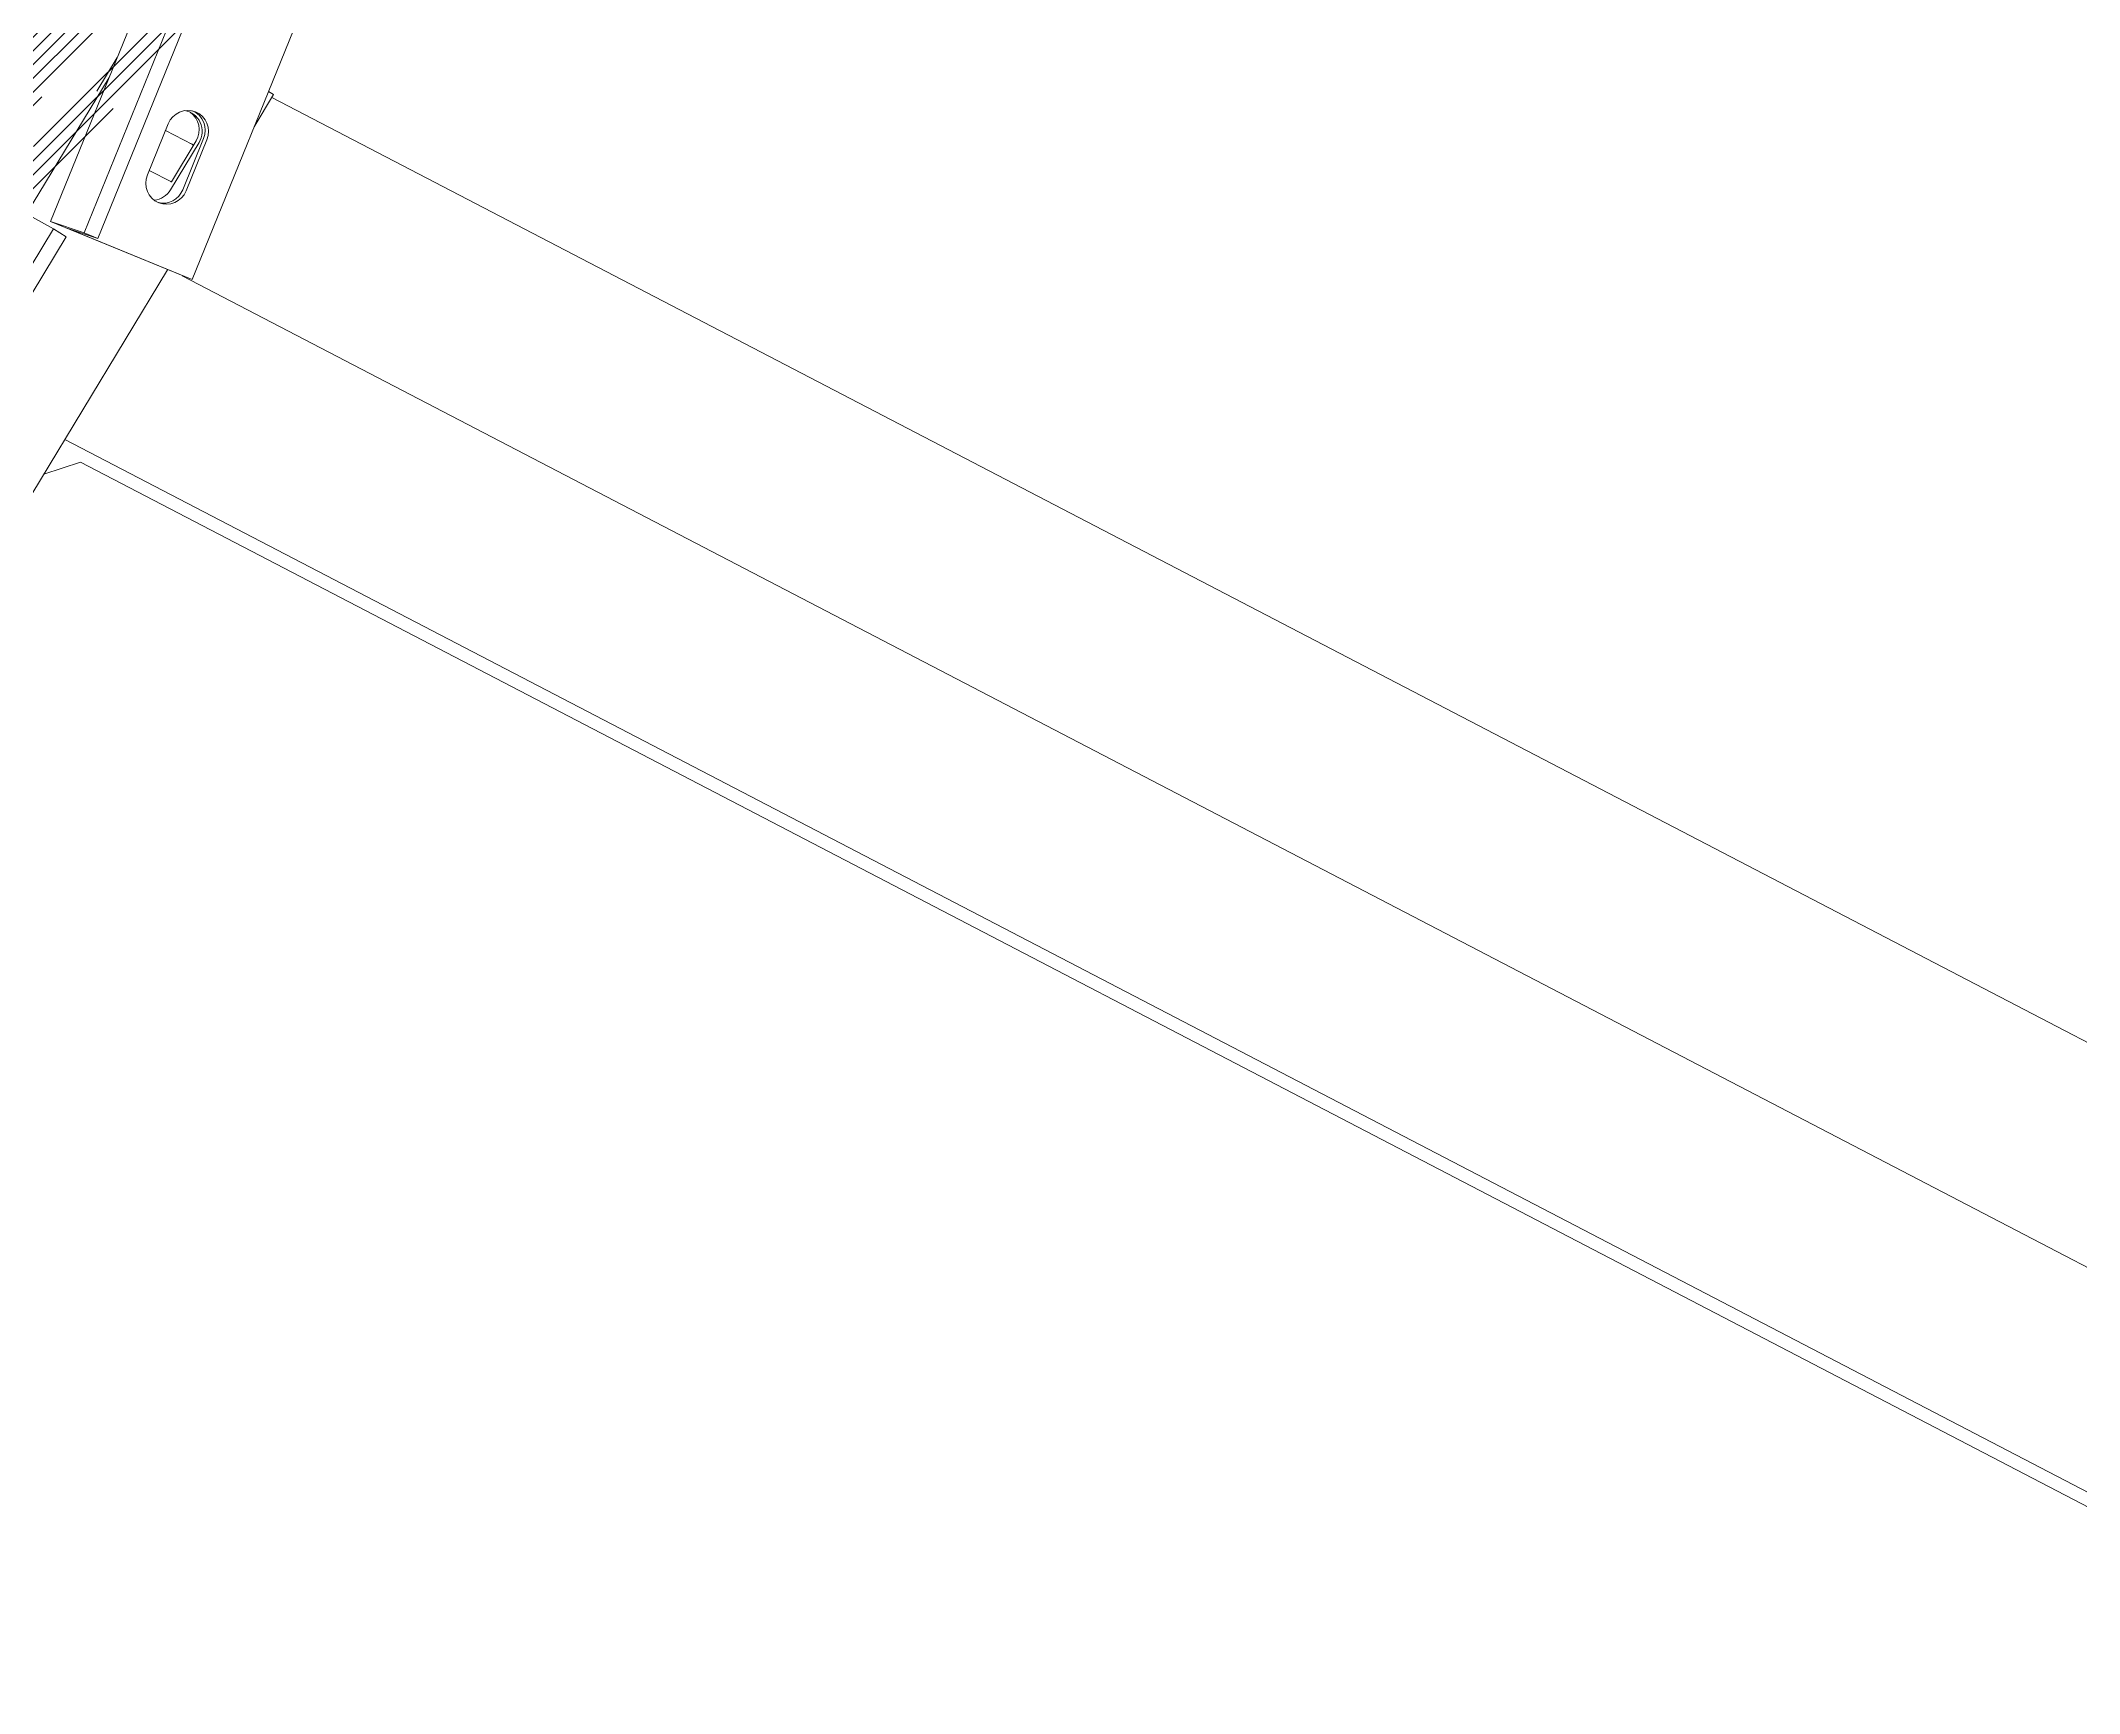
# Model space of a CAD drawing. Header units: millimetres. Extents: x -272986 to 200319, y -34579 to 49604.
# Drawn here: x 13010 to 13675, y 35292 to 35831 of the extents above; entities that cross this region are included whole.
import ezdxf

# ---------------------------------------------------------------- set-up
doc = ezdxf.new("R2010")
doc.units = ezdxf.units.MM
doc.linetypes.add('HIDDEN2', pattern=[4.762499999999999, 3.175, -1.5875])
doc.layers.get('Defpoints').update_dxf_attribs({"color": 9})
for name, color, linetype in [('X 0001 M', 7, 'Continuous'), ('X 1001 M', 8, 'HIDDEN2'), ('X 3001 D', 5, 'Continuous')]:
    doc.layers.add(name, color=color, linetype=linetype)
doc.layers.add('X 5999 H', color=7, linetype='Continuous', true_color=0xffffff)
doc.styles.add('BIT STD. 2.5', font='isocpeur.ttf', dxfattribs={"height": 2.5})
doc.dimstyles.new('BIT STD. 2.5', dxfattribs={"dimtxt": 2.5, "dimasz": 2.5, "dimexe": 1, "dimexo": 0.75, "dimgap": 1, "dimtad": 1, "dimdec": 0, "dimdsep": 46, "dimtxsty": 'BIT STD. 2.5', "dimcen": 0, "dimadec": 0, "dimazin": 0, "dimtfac": 1, "dimtdec": 0, "dimtmove": 0, "dimatfit": 3, "dimfxl": 1, "dimtfill": 1, "dimlwd": -1, "dimlwe": -1, "dimarcsym": 0})

# ---------------------------------------------------------------- blocks, each defined once
blk = doc.blocks.new('A$C89218876')
at = {"layer": 'X 1001 M', "linetype": 'Continuous', "lineweight": 0}
for p, q in [((2997.437924406026, 5090.704824958761), (3957.062127031678, 6656.669199023005)), ((3053.364650057192, 5057.566690965019), (3965.253458245103, 6545.633981080275)), ((3053.364650057691, 5057.56669096605), (3965.253458245088, 6545.633981080475)), ((3103.937407949936, 5015.691675652033), (3973.417538303715, 6434.55429329476)), ((3111.687096640002, 5020.258793194393), (3561.029898346755, 5753.539743888048)), ((3054.799368913031, 5060.645828474871), (2223.138322952938, 5468.011292647112)), ((2161.61870354932, 5442.67765530938), (3032.797123497039, 5015.955731584869)), ((2215.019294290079, 5434.720322206964), (3039.336981154614, 5030.951793229764)), ((3037.180591290948, 5026.589117398895), (2212.862904426416, 5430.357646376095)), ((2995.391147296137, 5089.745252924509), (2996.524230878618, 5091.348387037266)), ((3006.584061470061, 5084.262722872094), (2996.524230878611, 5091.348387037271)), ((3005.723675409943, 5055.421979900118), (3010.866648948784, 5063.814549946339)), ((3025.407720189145, 5059.675242704265), (3009.244628289838, 5067.592272684211)), ((3025.846066968537, 5060.738581285668), (3009.68297506923, 5068.655611265614)), ((3022.578621792156, 5056.132420614364), (3009.852056537995, 5065.09640530053)), ((3025.181461166649, 5055.663061033662), (3010.465811931019, 5066.02806146864)), ((3003.645083450978, 5056.440118939205), (3019.808175350285, 5048.523088959257)), ((3022.58307056276, 5056.139680348184), (3018.352544026828, 5049.23608848308)), ((3032.797123497035, 5015.955731584867), (3054.361022133653, 5059.582489893475)), ((3054.799368913042, 5060.645828474879), (3035.391860140091, 5021.381745997132)), ((3054.361022133646, 5059.582489893464), (3054.799368913038, 5060.645828474868)), ((3808.337547044015, 4519.545863041021), (3051.071707444742, 5052.927749980629)), ((2980.880728892647, 5041.385498061125), (2991.382974676391, 5033.988217766266)), ((3029.707294748601, 5008.358353403113), (2987.238587930915, 5038.271281986144)), ((3035.391860140091, 5021.381745997132), (3039.336981154614, 5030.95179322976)), ((3039.336981154614, 5030.95179322976), (3037.180591290951, 5026.5891173989)), ((3032.797123497035, 5015.955731584867), (3037.180591290951, 5026.5891173989)), ((3029.707294748601, 5008.35835340311), (3035.231093285791, 5016.743258916096)), ((3035.231093285791, 5016.743258916096), (3038.044307413638, 5020.72351209827)), ((3785.729204302766, 4488.128236732258), (3035.231093285791, 5016.743258916094)), ((3038.044307413642, 5020.723512098277), (3788.542418430618, 4492.108489914441)), ((3114.816229731772, 5008.029153211084), (3111.687096640002, 5020.258793194393))]:
    blk.add_line(p, q, dxfattribs=at)
for centre, major_axis, ratio, start_param, end_param in [((3006.664029260101, 5062.547865102413), (-6.471671605434373, 2.667858060578818), 0.9731837064459372, -1.637028945458774, 1.504563708131019), ((3006.225682480708, 5061.48452652101), (-6.471671605434798, 2.667858060578982), 0.9731837064459374, -1.637028945458834, -0.08451765584576276), ((3006.527312152029, 5060.455707013596), (-5.845545432421113, 3.850921785427067), 0.9747886150742462, -1.60271967168984, 0.3666627206615218), ((3005.913556759009, 5059.524050845486), (-5.845545432420733, 3.85092178542682), 0.9747886150742461, -1.602719671689787, -0.08184178836372946), ((3016.541288591696, 5059.677554233454), (-5.968481150479025, 3.65748995301194), 0.9743700647852354, -0.1504082685299437, -2.115807529179392e-13), ((3022.827121159407, 5054.630835122465), (6.471671605434274, -2.667858060578763), 0.9731837064459372, -1.637028945458776, 1.504563708131017), ((3016.541288591219, 5059.677554233738), (5.968481150953638, -3.657489953289698), 0.9743700647852352, -8.970602038971265e-14, 0.01933358929042682), ((3021.242961387663, 5050.09070657862), (-5.84554543242143, 3.850921785426442), 0.9747886150742462, -2.537947305080574, -1.602719671689905), ((3022.388774380015, 5053.567496541062), (6.471671605434794, -2.667858060578995), 0.9731837064459371, 0.08451765584749447, 1.504563708130976)]:
    blk.add_ellipse(centre, major_axis=major_axis, ratio=ratio, start_param=start_param, end_param=end_param, dxfattribs=at)
at = {"layer": 'X 1001 M', "linetype": 'Continuous', "lineweight": 0, "extrusion": (0, 0, -1)}
blk.add_ellipse((3016.835130099233, 5060.157059993337), major_axis=(-5.968481150450836, 3.65748995299704), ratio=0.9743700647852354, start_param=-2.664535259100376e-14, end_param=0.06803050397252937, dxfattribs=at)
blk = doc.blocks.new('*D199')
at = {"layer": 'Defpoints', "color": 0, "transparency": 16777216}
for p in [(7798.500000000004, 48049.6266134193), (13298.73009767515, 32947.91523915234), (13433.78749288179, 32812.85784394571), (7798.500000000005, 28976.69833391263), (10442.97395414159, 28578.83418067859)]:
    blk.add_point(p, dxfattribs=at)
at = {"layer": 'X 3001 D', "color": 0, "transparency": 16777216}
for p, q in [((13465.60729803519, 32781.03803879231), (15065.76360887852, 31180.88172794907)), ((7798.500000000009, 28931.69833391263), (7798.500000000005, 28170.68257981101))]:
    blk.add_line(p, q, dxfattribs=at)
blk.add_arc((7798.500000000004, 38448.14533682715), 10217.46275701613, 270.8411524771072, 314.1588475228945, dxfattribs=at)
for points in [[(14898.9480455206, 31135.83049339961), (14934.04291065631, 31100.21658542665), (15023.33720200733, 31223.30813482026)], [(7948.679468218535, 28206.78430946359), (7948.312449508589, 28256.78296241811), (7798.500000000002, 28230.68257981101)]]:
    blk.add_solid(points, dxfattribs=at)
at = {"layer": 'X 3001 D', "color": 0, "transparency": 16777216, "insert": (14404.54209814488, 30831.3797954061), "char_height": 150, "attachment_point": 5, "rotation": 40.93519081505226, "style": 'BIT STD. 2.5', "bg_fill": 3, "box_fill_scale": 1.1, "bg_fill_color": 256, "bg_fill_true_color": 13158600, "bg_fill_transparency": 0}
blk.add_mtext('45° - {\\C7;D02}', dxfattribs=at)
blk = doc.blocks.new('*D207')
at = {"layer": 'Defpoints', "color": 0, "transparency": 16777216}
for p in [(-1697.652812223383, 38448.1453368331), (18712.73677971439, 38448.14533683308), (-1494.548231680183, 37361.94378016468), (629.7756534943219, 35838.94305704558), (308.4007771855395, 35721.97216802819)]:
    blk.add_point(p, dxfattribs=at)
at = {"layer": 'X 3001 D', "color": 0, "transparency": 16777216}
blk.add_line((266.1146092501731, 35706.58126157853), (-1049.939153341573, 35227.5768653011), dxfattribs=at)
blk.add_arc((7798.499999999931, 38448.14533683309), 9356.312268091622, 180.9185733356454, 199.0814266643548, dxfattribs=at)
for points in [[(-1581.609068072472, 38297.94975663623), (-1531.610674496145, 38298.35055557202), (-1557.812268091689, 38448.1453368331)], [(-1020.168984496206, 35397.82059728082), (-1067.289187300493, 35381.09676734619), (-993.5575960944161, 35248.09807390065)]]:
    blk.add_solid(points, dxfattribs=at)
at = {"layer": 'X 3001 D', "color": 0, "transparency": 16777216, "insert": (-1094.55627806037, 36009.88733002915), "char_height": 150, "attachment_point": 5, "rotation": 285.3323221339503, "style": 'BIT STD. 2.5', "bg_fill": 3, "box_fill_scale": 1.1, "bg_fill_color": 256, "bg_fill_true_color": 13158600, "bg_fill_transparency": 0}
blk.add_mtext('20° - {\\C7;N01}', dxfattribs=at)
blk = doc.blocks.new('*D367')
at = {"layer": 'Defpoints', "color": 0, "transparency": 16777216}
for p in [(7798.500000000009, 48049.62661341929), (9661.479727957138, 47470.56462534703), (12368.45514613393, 44974.71766954121), (7798.500000030255, 38448.14533673238), (7798.500000000011, 29039.70000823381)]:
    blk.add_point(p, dxfattribs=at)
at = {"layer": 'X 3001 D', "color": 0, "transparency": 16777216}
blk.add_line((12394.26608576973, 45011.57951153421), (13117.1303001415, 46043.93659843447), dxfattribs=at)
blk.add_arc((7798.500000000009, 38448.14533668919), 9212.748953874961, 55.93288788216472, 89.06711211783517, dxfattribs=at)
for points in [[(7948.291507042128, 47634.67398511103), (7948.6985516733, 47684.67232823026), (7798.500000000024, 47660.89429056415)], [(12973.31878541598, 46100.41565395435), (12944.97434538793, 46059.22593776818), (13082.71571396044, 45994.78747577713)]]:
    blk.add_solid(points, dxfattribs=at)
at = {"layer": 'X 3001 D', "color": 0, "transparency": 16777216, "insert": (12609.81141305021, 46462.67933678869), "char_height": 150, "attachment_point": 5, "rotation": 329.0226254753644, "style": 'BIT STD. 2.5', "bg_fill": 3, "box_fill_scale": 1.1, "bg_fill_color": 256, "bg_fill_true_color": 13158600, "bg_fill_transparency": 0}
blk.add_mtext('{\\C7;N08} - 35°', dxfattribs=at)
blk = doc.blocks.new('*D368')
at = {"layer": 'Defpoints', "color": 0, "transparency": 16777216}
for p in [(7798.500000000011, 48049.6266134193), (10335.20730825332, 47913.84083295393), (13419.10516482997, 44067.48138301812), (7798.500000030248, 38448.14533673238), (7798.500000000013, 29039.70000823381)]:
    blk.add_point(p, dxfattribs=at)
at = {"layer": 'X 3001 D', "color": 0, "transparency": 16777216}
for p, q in [((7798.500000000011, 48094.6266134193), (7798.500000000015, 48307.85325048748)), ((13450.92856260212, 44099.29759514708), (14771.15348572677, 45419.2244148036))]:
    blk.add_line(p, q, dxfattribs=at)
blk.add_arc((7798.500000000013, 38448.14533670215), 9799.70791378534, 45.87054156565792, 89.12298908251194, dxfattribs=at)
for points in [[(7948.304274739658, 48221.70598925938), (7948.686939206083, 48271.704524917), (7798.500000000015, 48247.85325048749)], [(14639.40337929198, 45499.87648559462), (14604.31563808265, 45464.25555892465), (14728.72228869722, 45376.80279863165)]]:
    blk.add_solid(points, dxfattribs=at)
at = {"layer": 'X 3001 D', "color": 0, "transparency": 16777216, "insert": (14294.75234036327, 45964.67750319112), "char_height": 150, "attachment_point": 5, "rotation": 319.16439379943586, "style": 'BIT STD. 2.5', "bg_fill": 3, "box_fill_scale": 1.1, "bg_fill_color": 256, "bg_fill_true_color": 13158600, "bg_fill_transparency": 0}
blk.add_mtext('{\\C7;D01} - 45°', dxfattribs=at)
blk = doc.blocks.new('*D437')
at = {"layer": 'Defpoints', "color": 0, "transparency": 16777216}
for p in [(-1697.652812223389, 38448.14533683308), (18712.73677971438, 38448.14533683307), (14088.47147328214, 34043.85989611459, 5.156820563569529e-06), (18614.89811660113, 33782.40662531552), (15367.37651406424, 33148.36094590519, 5.156824802691937e-06)]:
    blk.add_point(p, dxfattribs=at)
at = {"layer": 'X 3001 D', "color": 0, "transparency": 16777216}
for p, q in [((18757.73677971438, 38448.14533683307), (19638.29566634971, 38448.14533683306)), ((15404.23835605725, 33122.55000626941), (17497.09282405513, 31657.11753140243))]:
    blk.add_line(p, q, dxfattribs=at)
blk.add_arc((7798.499999992413, 38448.14533683307), 11779.79566635729, 325.7295903287309, 359.2704096712876, dxfattribs=at)
for points in [[(19552.34114800733, 38298.30754794917), (19602.34013458278, 38297.98920626429), (19578.29566634971, 38448.14533683306)], [(17553.76579497261, 31800.74147849837), (17512.62642961779, 31829.1589487975), (17447.94370139778, 31691.53211758347)]]:
    blk.add_solid(points, dxfattribs=at)
at = {"layer": 'X 3001 D', "color": 0, "transparency": 16777216, "insert": (18904.33901499743, 34946.48774591899), "char_height": 150, "attachment_point": 5, "rotation": 72.50000000000921, "style": 'BIT STD. 2.5', "bg_fill": 3, "box_fill_scale": 1.1, "bg_fill_color": 256, "bg_fill_true_color": 13158600, "bg_fill_transparency": 0}
blk.add_mtext('35°', dxfattribs=at)

msp = doc.modelspace()

# ---------------------------------------------------------------- hatches: boundary and pattern name
at = {"layer": 'X 5999 H'}
h = msp.add_hatch(dxfattribs=at)
h.set_pattern_fill('ANSI31', color=9)
h.set_pattern_definition([(45, (25000, 0), (-2.245064030267288, 2.245064030267288), [])])
edge = h.paths.add_edge_path()
edge.add_arc((7798.495709340539, 38448.14022343156), 7825.604719989263, 2.5931019493610847, 94.99996544218982, ccw=False)
edge.add_line((15616.08719766553, 38802.19185128674), (15658.44324566444, 38804.11004727978))
edge.add_arc((7798.49570953186, 38448.14022323), 7825.604719789878, 274.9544870486653, 357.3991416812109)
edge.add_line((15616.03919657416, 38093.03029855866), (15658.3937445236, 38091.10627736974))
edge.add_arc((7798.497359975252, 38448.13677386827), 7868.001140776875, 274.9544772441851, 357.39916567125465, ccw=False)
edge.add_arc((7798.49533508634, 38448.14003367921), 7868.004563266586, 2.593102689917272, 274.9516218145841)
edge.add_arc((7798.495709750798, 38448.14022345812), 7825.604719998234, 2.599526489034937, 274.95161897712)

# ---------------------------------------------------------------- linework, layer by layer
msp.add_lwpolyline([(8474.349265823643, 30651.77496749414, 0.3760976755569247), (15616.03919657416, 38093.03029855866), (15658.3937445236, 38091.10627736974, -0.3760978438709941), (8478.011115840709, 30609.53339017448)], format="xyb")
msp.add_circle((7798.500000000007, 38448.14533683308), 7798.5)
at = {"layer": 'X 0001 M', "linetype": 'Continuous'}
for centre, radius, start, end in [((7798.49533508634, 38448.14003367921), 7868.004563266586, 2.593102689917272, 274.9516218145841), ((7798.495709750798, 38448.14022345812), 7825.604719998234, 2.599526489034937, 274.95161897712)]:
    msp.add_arc(centre, radius, start, end, dxfattribs=at)

# ---------------------------------------------------------------- block references
at = {"layer": 'X 1001 M', "rotation": 273.9910714243701}
msp.add_blockref('A$C89218876', (7798.500000130947, 38448.14533676262), dxfattribs=at)

# ---------------------------------------------------------------- next in the draw order: dimensions: what is measured, and where the dimension line sits
at = {"layer": 'X 3001 D'}
dim = msp.add_angular_dim_2l(base=(10442.97395414159, 28578.83418067859), line1=((7798.500000000007, 28976.69833391263), (7798.500000000004, 48049.6266134193)), line2=((13298.73009767515, 32947.91523915234), (13433.78749288179, 32812.85784394571)), text='<> - {\\C7;D02}', dimstyle='BIT STD. 2.5', override={"dimscale": 0, "dimjust": 2}, dxfattribs=at)
dim.commit()
dim.dimension.update_dxf_attribs({"geometry": '*D199', "text_midpoint": (14493.0319915258, 30729.35096170292), "dimtype": 162})

# ---------------------------------------------------------------- next in the draw order: dimensions: what is measured, and where the dimension line sits
dim = msp.add_angular_dim_2l(base=(-1494.548231680183, 37361.94378016468), line1=((629.7756534943212, 35838.94305704557), (308.4007771855402, 35721.97216802819)), line2=((18712.73677971439, 38448.14533683308), (-1697.652812223382, 38448.14533683309)), text='<> - {\\C7;N01}', dimstyle='BIT STD. 2.5', override={"dimscale": 0}, dxfattribs=at)
dim.commit()
dim.dimension.update_dxf_attribs({"geometry": '*D207', "text_midpoint": (-1224.806208923999, 35974.17599222985), "dimtype": 162})

# ---------------------------------------------------------------- next in the draw order: dimensions: what is measured, and where the dimension line sits
dim = msp.add_angular_dim_2l(base=(9661.479727957138, 47470.56462534703), line1=((7798.500000030253, 38448.14533673238), (12368.45514613393, 44974.71766954122)), line2=((7798.500000000012, 48049.6266134193), (7798.500000000012, 29039.70000823381)), text='{\\C7;N08} - <>', dimstyle='BIT STD. 2.5', override={"dimscale": 0, "dimjust": 1}, dxfattribs=at)
dim.commit()
dim.dimension.update_dxf_attribs({"geometry": '*D367', "text_midpoint": (12540.29772967108, 46346.8855892871), "dimtype": 162})

# ---------------------------------------------------------------- next in the draw order: dimensions: what is measured, and where the dimension line sits
dim = msp.add_angular_dim_2l(base=(10335.20730825332, 47913.84083295393), line1=((7798.500000030253, 38448.14533673238), (13419.10516482996, 44067.48138301813)), line2=((7798.500000000012, 48049.6266134193), (7798.500000000012, 29039.70000823381)), text='{\\C7;D01} - <>', dimstyle='BIT STD. 2.5', override={"dimscale": 0, "dimjust": 1}, dxfattribs=at)
dim.commit()
dim.dimension.update_dxf_attribs({"geometry": '*D368', "text_midpoint": (14206.43991476827, 45862.49502121439), "dimtype": 162})

# ---------------------------------------------------------------- next in the draw order: dimensions: what is measured, and where the dimension line sits
dim = msp.add_angular_dim_2l(base=(18614.89811660113, 33782.40662531552), line1=((14088.47147328214, 34043.8598961146, 5.156820563569529e-06), (15367.37651406424, 33148.36094590519, 5.156824802691937e-06)), line2=((18712.73677971438, 38448.14533683307), (-1697.652812223387, 38448.14533683308)), dimstyle='BIT STD. 2.5', dxfattribs=at)
dim.commit()
dim.dimension.update_dxf_attribs({"geometry": '*D437', "text_midpoint": (18904.33901499742, 34946.48774591899)})

doc.saveas('drawing.dxf')
